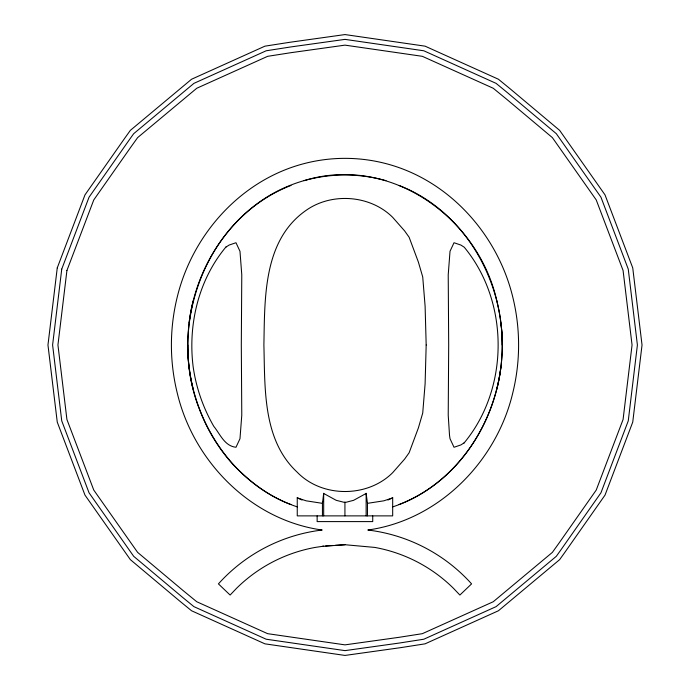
<?xml version="1.0" encoding="UTF-8"?>
<svg xmlns="http://www.w3.org/2000/svg" width="690" height="690" viewBox="0 0 690 690"><rect width="100%" height="100%" fill="white"/><g stroke="black" fill="none" stroke-linecap="round" stroke-linejoin="round"><path stroke-width="1.03" d="M297.252 497.576L297.252 515.879L392.679 515.879L392.679 497.576M317.141 515.879L317.141 521.597L372.729 521.597L372.729 515.879M322.446 515.879L322.446 501.88M323.679 515.879L323.679 493.264M344.931 515.879L344.931 501.88M366.14 515.879L366.14 493.264M367.468 515.879L367.468 502.958M291.007 504.554C268.876 496.343 249.694 481.741 233.384 464.888A172.94 170.947 -90 0 1 199.6 409.688C164.418 321.592 210.114 207.311 304.307 180.547C389.574 154.482 478.161 216.876 496.852 300.935M500.888 322.954C510.988 399.036 467.199 482.345 392.507 506.952M189.112 322.954C196.15 263.718 234.402 207.164 291.007 185.446M500.888 367.046C493.85 426.282 455.598 482.836 398.993 504.554M225.759 247.21L229.14 245.054L235.98 242.733L239.982 251.281L241.776 274.827L241.31 345L241.776 415.173L239.982 438.719L235.98 447.267C224.5 446.025 220.205 434.217 213.805 426.36C203.162 407.902 196.064 387.59 193.114 366.476C187.913 324.533 198.487 280.002 225.759 247.21L226.044 246.96M464.241 442.79L460.86 444.947L454.02 447.267L450.018 438.719L449.518 435.287L448.224 415.173L448.69 345L448.224 274.827L450.018 251.281L454.02 242.733L460.86 245.054L464.241 247.21C509.427 301.789 509.427 388.211 464.241 442.79L463.956 443.04M387.918 500.026L392.679 497.852L383.873 500.811L367.468 503.338L366.14 493.454L353.599 500.328L345 502.544L336.211 500.319L323.679 493.462L322.446 503.346L306.127 500.819L297.252 497.844L302.048 500.034M304.005 180.668C330.734 173.121 359.266 173.121 385.995 180.668M323.765 546.135L315.209 547.42A149.868 149.868 0 0 0 236.653 588.199L230.115 595.047L218.42 583.878A166.04 166.04 0 0 1 322.17 530.024C251.203 520.191 193.545 461.645 177.244 392.998A200.204 200.204 0 0 1 177.252 297.002C192.096 235.911 238.706 182.505 299.745 164.807A162.064 162.064 0 0 1 390.255 164.798C451.295 182.514 497.904 235.911 512.756 297.002A200.204 200.204 0 0 1 512.748 392.998C496.464 461.645 438.797 520.191 367.83 530.024A166.04 166.04 0 0 1 471.581 583.878L459.885 595.047L453.347 588.199A149.868 149.868 0 0 0 374.791 547.42L345 544.729L335.323 545.333M322.17 546.377L345 544.729M325.646 545.945L333.175 545.471M297.494 506.952C230.253 484.785 187.232 414.311 187.784 345M398.993 185.446C462.766 209.915 502.596 277.992 502.216 345M193.148 389.065A183.807 183.807 0 0 1 193.148 300.935M496.852 300.935A183.807 183.807 0 0 1 496.852 389.065M426.179 345L425.109 383.744L422.729 413.043L418.39 427.895L409.127 452.761L404.616 459.1L392.722 472.616C367.503 497.913 321.833 497.904 297.045 472.038C262.554 439.875 265.081 388.392 263.89 345C264.839 298.097 263.002 240.094 306.377 210.165C332.011 192.225 370.435 195.106 392.722 217.385L404.616 230.9L409.127 237.239L418.39 262.105L422.729 276.957L425.109 306.257L426.179 345M57.253 267.901L47.964 345L57.253 422.099L84.982 495.118L130.358 559.642L179.486 600.878L191.561 610.762L264.926 643.839L345 655.431L400.442 647.677L425.075 643.839L498.439 610.762L559.642 559.642L564.739 552.518L605.018 495.118L632.747 422.099L642.036 345L632.747 267.901L605.018 194.882L559.642 130.358L510.514 89.122L498.439 79.238L425.075 46.161L345 34.569L289.559 42.323L264.926 46.161L191.561 79.238L130.358 130.358L125.261 137.483L84.982 194.882L57.253 267.901M61.746 269.1L52.604 345L61.746 420.9L89.036 492.781L133.688 556.312L182.729 597.471L193.933 606.648L266.168 639.216L345 650.627L399.355 643.037L423.832 639.216L496.067 606.648L556.312 556.312L560.435 550.551L600.964 492.781L628.254 420.9L637.396 345L628.254 269.1L600.964 197.219L556.312 133.688L507.271 92.529L496.067 83.352L423.832 50.784L345 39.373L290.645 46.963L266.168 50.784L193.933 83.352L133.688 133.688L129.565 139.449L89.036 197.219L61.746 269.1M66.921 270.489L57.943 345L66.921 419.511L93.762 490.055L137.621 552.38L183.523 590.907L196.771 601.749L267.651 633.679L345 644.865L399.087 637.31L422.349 633.679L493.229 601.749L552.38 552.38L559.374 542.599L596.238 490.055L623.079 419.511L632.057 345L623.079 270.489L596.238 199.945L552.38 137.621L506.477 99.093L493.229 88.251L422.349 56.321L345 45.135L290.913 52.69L267.651 56.321L196.771 88.251L137.621 137.621L130.626 147.401L93.762 199.945L66.921 270.489"/></g></svg>
